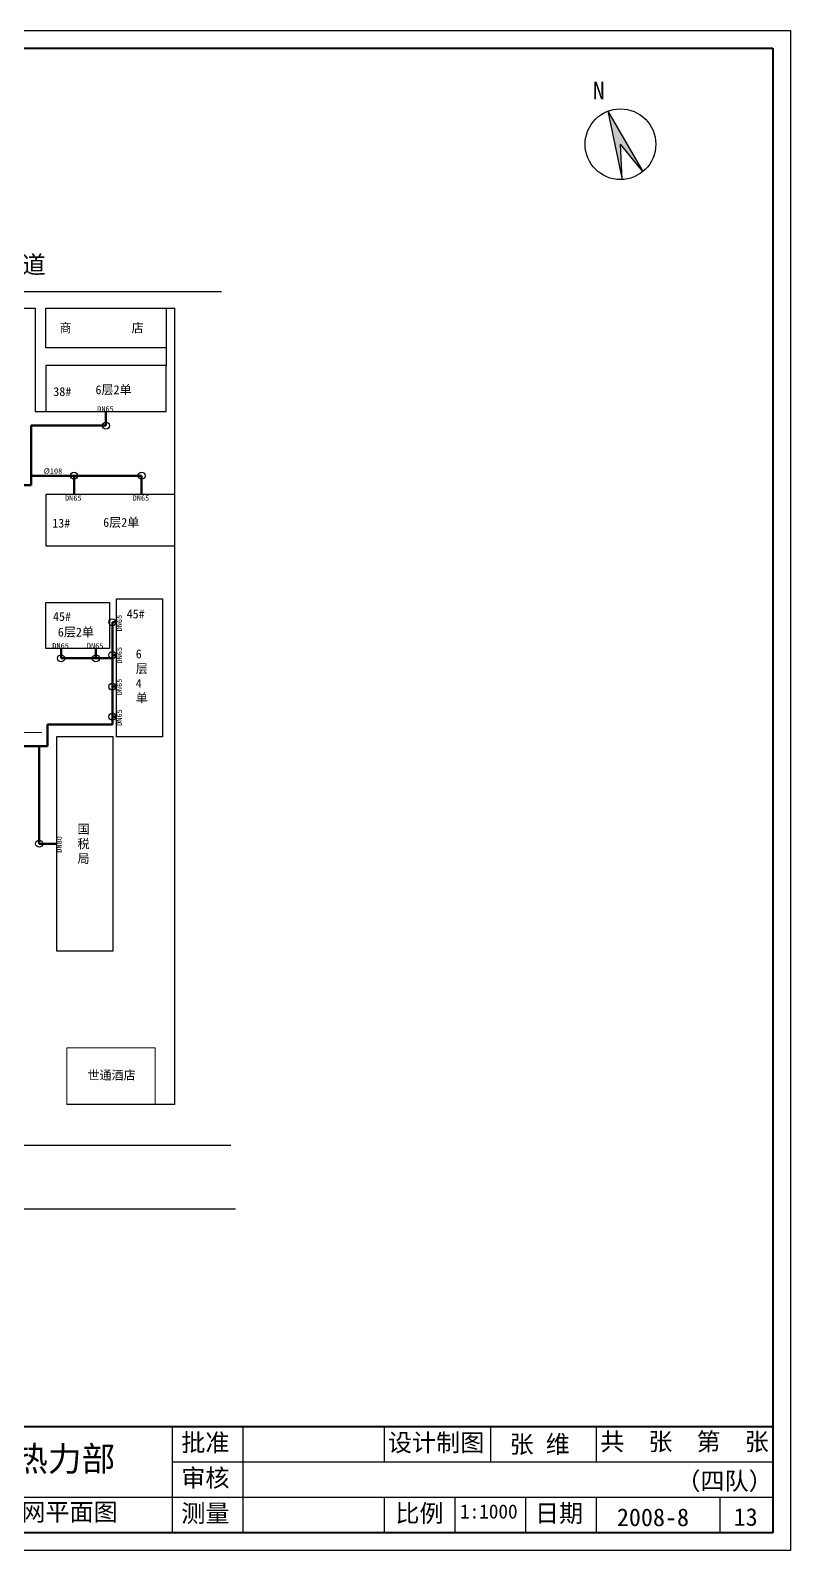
# Model space of a CAD drawing. Header units: millimetres. Extents: x 710 to 1314, y 285 to 715.
# Drawn here: x 1099.1 to 1314.2, y 285.3 to 715.3 of the extents above; entities that cross this region are included whole.
import ezdxf

# ---------------------------------------------------------------- set-up
doc = ezdxf.new("R2010")
doc.units = ezdxf.units.MM
doc.layers.add('围栏', color=3, linetype='Continuous')
doc.layers.add('边线', color=1, linetype='Continuous')
doc.layers.add('标注', color=7, linetype='Continuous', lineweight=18)
doc.layers.add('管道', color=7, linetype='Continuous', lineweight=50)

msp = doc.modelspace()

# ---------------------------------------------------------------- hatches: boundary and pattern name
msp.add_hatch(color=256).paths.add_polyline_path([(1262.44, 692.48), (1266.51, 673.16), (1266.04, 683.15), (1272.38, 675.42)])

# ---------------------------------------------------------------- linework, layer by layer
at = {"lineweight": 40}
for p, q in [((715.18, 710.35), (1309.18, 710.35)), ((1309.18, 710.35), (1309.18, 290.35)), ((1309.18, 320.35), (1019.18, 320.35)), ((1309.18, 290.35), (715.18, 290.35))]:
    msp.add_line(p, q, dxfattribs=at)
for p, q in [((1262.44, 692.48), (1266.51, 673.16)), ((1262.44, 692.48), (1272.38, 675.42)), ((1266.51, 673.16), (1266.04, 683.15)), ((1272.38, 675.42), (1266.04, 683.15)), ((883.97, 641.54), (1153.17, 641.54)), ((1103.47, 625.54), (1103.47, 636.74)), ((1103.47, 636.74), (1137.47, 636.74)), ((1137.47, 636.74), (1137.47, 620.54)), ((1137.47, 625.54), (1103.47, 625.54)), ((1103.47, 620.54), (1103.47, 607.54)), ((1137.47, 620.54), (1103.47, 620.54)), ((1137.47, 607.54), (1137.47, 620.54)), ((1103.47, 607.54), (1137.47, 607.54)), ((1139.97, 584.04), (1103.47, 584.04)), ((1103.47, 584.04), (1103.47, 569.54)), ((1103.47, 569.54), (1139.97, 569.54)), ((1103.47, 553.54), (1121.47, 553.54)), ((1103.47, 540.54), (1103.47, 553.54)), ((1121.47, 553.54), (1121.47, 540.54)), ((1123.47, 515.54), (1123.47, 554.54)), ((1123.47, 554.54), (1136.47, 554.54)), ((1136.47, 554.54), (1136.47, 515.54)), ((1121.47, 540.54), (1103.47, 540.54)), ((1122.47, 515.54), (1106.47, 515.54)), ((1106.47, 515.54), (1106.47, 455.04)), ((1122.47, 455.04), (1122.47, 515.54)), ((1136.47, 515.54), (1123.47, 515.54)), ((1106.47, 455.04), (1122.47, 455.04)), ((1134.38, 411.54), (1109.38, 411.54)), ((883.97, 400.04), (1155.76, 400.04)), ((883.97, 382.04), (1157.07, 382.04)), ((1139.18, 320.35), (1139.18, 290.35)), ((1159.18, 320.35), (1159.18, 290.35)), ((1199.18, 320.35), (1199.18, 310.35)), ((1229.22, 320.35), (1229.22, 310.35)), ((1259.18, 320.35), (1259.18, 310.35)), ((1309.18, 310.35), (1139.18, 310.35)), ((1309.18, 300.35), (1019.18, 300.35)), ((1199.18, 300.35), (1199.18, 290.35)), ((1219.18, 300.35), (1219.18, 290.35)), ((1239.18, 300.35), (1239.18, 290.35)), ((1259.18, 300.35), (1259.18, 290.35)), ((1294.18, 300.35), (1294.18, 290.35))]:
    msp.add_line(p, q)
for centre, radius in [((1266.04, 683.15), 10), ((1120.47, 603.55), 1), ((1111.42, 589.4), 1), ((1130.54, 589.4), 1), ((1122.27, 547.93), 1), ((1107.78, 537.74), 1), ((1117.6, 537.74), 1), ((1122.27, 538.65), 1), ((1122.27, 529.73), 1), ((1122.27, 521.23), 1), ((1101.56, 485.29), 1)]:
    msp.add_circle(centre, radius)
at = {"layer": '围栏'}
for p, q in [((1092.97, 636.74), (1100.47, 636.74)), ((1100.47, 636.74), (1100.47, 607.54)), ((1137.47, 636.74), (1139.97, 636.74)), ((1139.97, 411.54), (1139.97, 636.74)), ((1100.47, 607.54), (1103.47, 607.54)), ((1139.97, 411.54), (1134.38, 411.54))]:
    msp.add_line(p, q, dxfattribs=at)
at = {"layer": '标注'}
for p, q in [((1091.47, 516.74), (1102.34, 516.74)), ((1109.38, 411.54), (1109.38, 427.54)), ((1109.38, 427.54), (1134.38, 427.54)), ((1134.38, 427.54), (1134.38, 411.54))]:
    msp.add_line(p, q, dxfattribs=at)
at = {"layer": '管道'}
for p, q in [((1120.47, 603.55), (1120.47, 607.54)), ((1099.25, 586.72), (1099.25, 603.55)), ((1099.25, 603.55), (1120.47, 603.55)), ((1099.25, 589.4), (1111.42, 589.4)), ((1111.42, 589.4), (1111.42, 584.04)), ((1111.42, 589.4), (1130.54, 589.4)), ((1130.54, 589.4), (1130.54, 584.04)), ((1096.88, 586.72), (1099.25, 586.72)), ((1122.27, 519.06), (1122.27, 547.93)), ((1122.27, 547.93), (1123.47, 547.93)), ((1107.78, 537.74), (1107.78, 540.54)), ((1122.27, 537.74), (1107.78, 537.74)), ((1117.6, 537.74), (1117.6, 540.54)), ((1122.27, 538.65), (1123.47, 538.65)), ((1122.27, 529.73), (1123.47, 529.73)), ((1122.27, 521.23), (1123.47, 521.23)), ((1103.9, 512.89), (1103.9, 519.06)), ((1103.9, 519.06), (1122.27, 519.06)), ((1073.98, 512.89), (1103.9, 512.89)), ((1101.56, 512.89), (1101.56, 485.29)), ((1101.56, 485.29), (1106.47, 485.29))]:
    msp.add_line(p, q, dxfattribs=at)
at = {"layer": '边线'}
for p, q in [((710.18, 715.35), (1314.18, 715.35)), ((1314.18, 715.35), (1314.18, 285.35)), ((1314.18, 285.35), (710.18, 285.35))]:
    msp.add_line(p, q, dxfattribs=at)

# ---------------------------------------------------------------- texts
at = {"attachment_point": 1}
for s, insert, char_height, width in [('N', (1258.19, 700.89), 5, 13.437), ('{\\fFangSong_GB2312|b0|i0|c134|p49;批准}', (1141.77, 318.41), 5, 88.5221), ('{\\fFangSong_GB2312|b0|i0|c134|p49;设计制图}', (1200.24, 318.41), 5, 88.5221), ('{\\fFangSong_GB2312|b0|i0|c134|p49;共  张  第  张}', (1260.32, 318.68), 5, 88.5221), ('{\\fSimHei|b0|i0|c134|p2;包头第二热电厂热力部}', (1027.63, 314.81), 7, 133.3392), ('{\\fFangSong_GB2312|b0|i0|c134|p49;审核}', (1141.77, 308.41), 5, 88.5221), ('{\\fSimSun|b0|i0|c134|p54;自由路}5#{\\fSimSun|b0|i0|c134|p54;街坊供热二次网平面图}', (1028.32, 298.78), 5, 118.3628), ('{\\fFangSong_GB2312|b0|i0|c134|p49;测量}', (1141.77, 298.41), 5, 88.5221), ('{\\fFangSong_GB2312|b0|i0|c134|p49;比例}', (1202.36, 298.41), 5, 88.5221), ('{\\fFangSong_GB2312|b0|i0|c134|p49;日期}', (1241.85, 298.41), 5, 88.5221)]:
    msp.add_mtext(s, dxfattribs=dict(at, insert=insert, char_height=char_height, width=width))
at = {"layer": '标注', "attachment_point": 1}
for s, insert, char_height, width in [('{\\fSimSun|b0|i0|c134|p54;敖                        根                         道}', (916.3, 651.59), 5, 217.2193), ('{\\fSimSun|b0|i0|c134|p54;商          店}', (1107.31, 632.44), 2.5, 28.0825), ('6{\\fSimSun|b0|i0|c134|p54;层}2{\\fSimSun|b0|i0|c134|p54;单}', (1117.49, 614.95), 2.5, 19.7707), ('38#', (1105.56, 614.42), 2.5, 8.0404), ('DN65', (1117.98, 609.04), 1.5, 5.3668), ('%%C108', (1102.83, 591.46), 1.5, 9.9494), ('DN65', (1108.88, 583.8), 1.5, 5.3668), ('DN65', (1128.02, 583.84), 1.5, 5.3668), ('13#', (1105.25, 577.21), 2.5, 8.0404), ('6{\\fSimSun|b0|i0|c134|p54;层}2{\\fSimSun|b0|i0|c134|p54;单}', (1119.67, 577.43), 2.5, 19.7707), ('45#', (1105.47, 550.82), 2.5, 8.0404), ('45#', (1126.31, 551.54), 2.5, 10.2431), ('6{\\fSimSun|b0|i0|c134|p54;层}2{\\fSimSun|b0|i0|c134|p54;单}', (1106.84, 546.4), 2.5, 19.7707), ('DN65', (1105.28, 542.04), 1.5, 5.3668), ('DN65', (1115.05, 542.04), 1.5, 5.3668), ('6{\\fSimSun|b0|i0|c134|p54;层}4{\\fSimSun|b0|i0|c134|p54;单}', (1128.89, 540.24), 2.5, 3.613), ('{\\fSimSun|b0|i0|c134|p54;国税局}', (1112.41, 490.68), 2.5, 2.3198), ('{\\fSimSun|b0|i0|c134|p54;世通酒店}', (1115.23, 421.08), 2.5, 14.4332), ('{\\fKaiTi_GB2312|b0|i0|c134|p49;张 维}', (1234.67, 317.96), 5, 30.3874), ('{\\fKaiTi_GB2312|b0|i0|c134|p49;（四队）}', (1281.85, 307.53), 5, 30.3874), ('{\\H0.8x;1:1000}', (1220.62, 298.42), 5, 42.6517), ('2008-8', (1265.03, 297.27), 5, 42.6517), ('13', (1298.06, 297.36), 5, 42.6517)]:
    msp.add_mtext(s, dxfattribs=dict(at, insert=insert, char_height=char_height, width=width))
at = {"layer": '标注', "char_height": 1.5, "width": 1.3597, "attachment_point": 1, "rotation": 90}
for s, insert in [('DN65', (1123.47, 545.36)), ('DN65', (1123.47, 536.26)), ('DN65', (1123.47, 527.28)), ('DN65', (1123.47, 518.64)), ('DN80', (1106.47, 482.75))]:
    msp.add_mtext(s, dxfattribs=dict(at, insert=insert))

doc.saveas('drawing.dxf')
